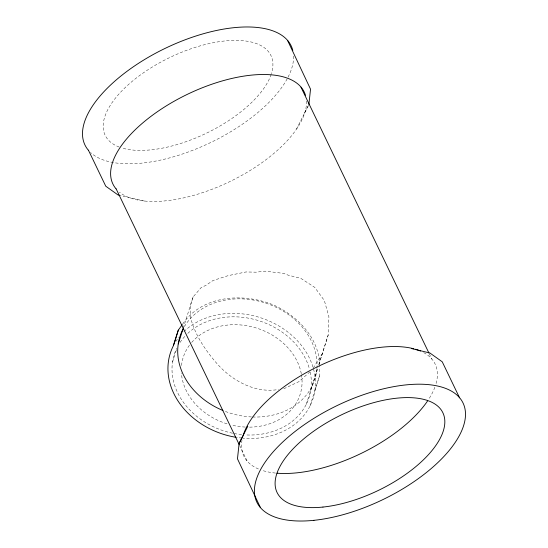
<?xml version="1.0" encoding="UTF-8"?>
<svg xmlns="http://www.w3.org/2000/svg" width="548" height="548" viewBox="0 0 548 548"><rect width="100%" height="100%" fill="white"/><g stroke="black" fill="none" stroke-linecap="round" stroke-linejoin="round"><path stroke-width="0.41" stroke-dasharray="2.74 2.06" d="M318.963 364.317L328.156 335.143L328.91 316.799L324.334 300.51L314.758 287.399L300.825 278.343L288.159 275.158L283.665 273.39L265.006 271.15L256.012 272.185L246.052 271.952L228.132 275.651L212.912 280.562L206.308 285.097L200.986 287.782L193.136 296.906L183.306 327.91M193.136 296.906C189.964 304.188 189.416 311.737 191.088 319.525C195.828 336.362 205.904 350.898 217.275 363.947C232.427 380.915 255.245 393.505 278.528 389.505M315.031 390.231L319.806 374.99L319.69 365.578M172.572 361.927L176.785 348.638M310.785 389.916L317.758 367.934M318.772 364.735L328.156 335.143M306.277 404.321L317.929 367.578M310.045 405.972L319.806 374.99M308.51 105.291L296.495 129.013M304.565 113.039L308.524 105.25M313.257 368.085L322.327 353.707M182.772 323.889C202.424 294.94 244.196 292.509 274.13 305.243C297.413 316.086 318.922 337.808 319.676 364.728M309.997 371.811L298.859 381.675L283.563 388.881M144.473 201.075L119.731 195.383M429.29 353.796L431.886 359.187M239.613 445.428L247.032 460.841M316.915 368.592A70.767 57.807 17.6 0 1 252.286 416.987M251.457 416.946A70.767 57.807 17.6 0 1 223.748 410.829M184.402 326.587A70.767 57.807 17.6 0 1 264.355 302.681A70.767 57.807 17.6 0 1 316.977 367.742M423.686 352.597A106.148 48.519 -25.7 0 1 435.626 385.032M434.872 387.224A106.148 48.519 -25.7 0 1 428.563 399.478M275.439 473.061A106.148 48.519 -25.7 0 1 262.019 470.328M258.451 468.985A106.148 48.519 -25.7 0 1 241.99 440.284M301.469 374.702A61.328 50.101 17.6 0 1 248.511 427.152M245.196 427.063A61.328 50.101 17.6 0 1 231.105 424.967M227.023 423.83A61.328 50.101 17.6 0 1 181.395 372.969M181.525 365.475A61.328 50.101 17.6 0 1 189.581 345.041M191.697 342.425A61.328 50.101 17.6 0 1 254.854 327.574A61.328 50.101 17.6 0 1 301.332 373.921M119.238 147.063A91.996 42.052 -25.7 0 1 169.647 57.574A91.996 42.052 -25.7 0 1 271.411 73.658M271.185 74.35A91.996 42.052 -25.7 0 1 208.274 132.301A91.996 42.052 -25.7 0 1 122.245 148.07M306.442 101.044A106.148 48.519 -25.7 0 1 230.55 181.23A106.148 48.519 -25.7 0 1 119.402 192.136M310.216 372.126A70.767 57.807 17.6 0 1 244.929 434.886M241.6 434.619A70.767 57.807 17.6 0 1 233.345 433.386M232.537 433.215A70.767 57.807 17.6 0 1 176.716 348.275M180.066 342.411A70.767 57.807 17.6 0 1 185.443 335.698M187.806 333.362A70.767 57.807 17.6 0 1 257.245 320.238A70.767 57.807 17.6 0 1 309.421 368.866M293.564 56.081A114.395 52.286 -25.7 0 1 287.59 78.063M287.179 78.823A114.395 52.286 -25.7 0 1 190.279 151.234A114.395 52.286 -25.7 0 1 90.523 152.481M183.957 331.554A74.891 61.177 17.6 0 1 307.825 355.008A74.891 61.177 17.6 0 1 242.887 438.16M242.045 438.085A74.891 61.177 17.6 0 1 237.003 437.462M175.819 341.459A74.891 61.177 17.6 0 1 178.799 337.253"/><path stroke-width="0.82" d="M247.806 426.241L239.113 443.455L237.469 458.84L260.341 507.386M308.887 104.545L310.531 89.16L287.659 40.614M173.531 345.384L178.306 330.143L182.279 324.58M178.306 330.143L173.312 345.877A74.891 61.177 17.6 0 0 236.167 437.331M178.271 343.945L183.306 327.91M239.113 443.455L243.435 434.961M119.731 195.383L118.073 194.978L105.764 186.204L88.42 150.159M411.664 348.583L429.927 353.022L442.236 361.796L459.58 397.841M300.968 87.159L428.92 353.022M116.114 188.813L239.243 444.661M222.974 410.514A70.767 57.807 17.6 0 1 182.785 329.54M427.529 401.033A106.148 48.519 -25.7 0 1 276.993 473.198M243.291 435.002A106.148 48.519 -25.7 0 1 314.346 368.304A106.148 48.519 -25.7 0 1 413.809 348.788M415.377 349.227A106.148 48.519 -25.7 0 1 420.467 351.049M116.046 188.848A106.148 48.519 -25.7 0 1 185.409 95.284A106.148 48.519 -25.7 0 1 305.489 95.331M88.351 150.2A114.395 52.286 -25.7 0 1 164.195 48.834A114.395 52.286 -25.7 0 1 292.81 50.491M322.95 507.064A91.996 42.052 -25.7 0 0 444.613 418.576A91.996 42.052 -25.7 0 0 312.319 432.194A91.996 42.052 -25.7 0 0 322.95 507.064M313.929 520.326A114.395 52.286 -25.7 0 0 465.225 410.294A114.395 52.286 -25.7 0 0 300.722 427.214A114.395 52.286 -25.7 0 0 313.929 520.326"/></g></svg>
